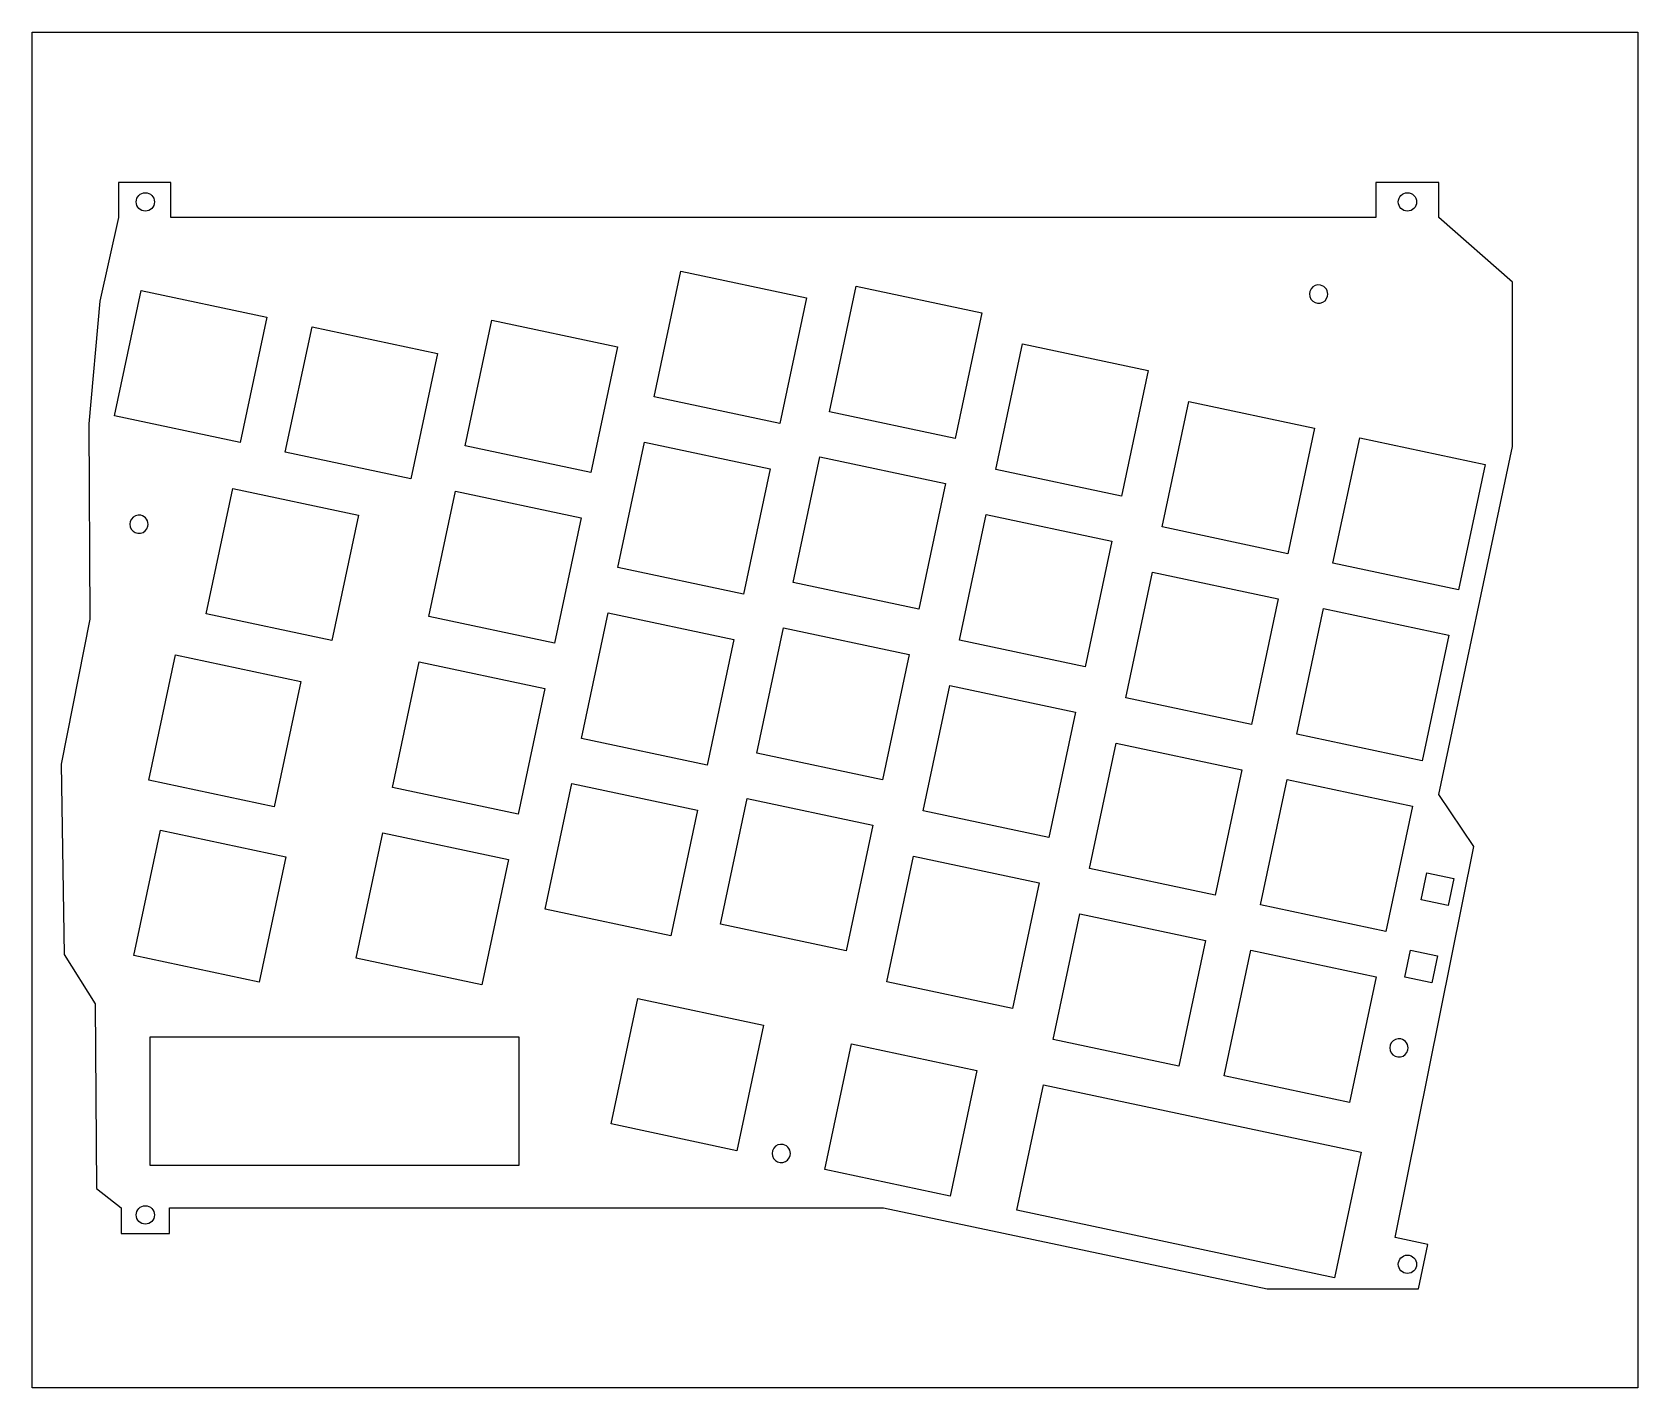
# Model space of a CAD drawing. Extents: x 0 to 207, y 32 to 207.
import ezdxf

# ---------------------------------------------------------------- set-up
doc = ezdxf.new("R2010")
doc.units = 0
doc.layers.get('0').update_dxf_attribs({"linetype": 'CONTINUOUS'})

msp = doc.modelspace()

# ---------------------------------------------------------------- linework, layer by layer
at = {"color": 7}
msp.add_lwpolyline([(-0.000002, 207.427628), (207.427613, 207.427628), (207.427613, 32.273192), (-0.000002, 32.273192)], close=True, dxfattribs=at)
at = {"color": 4}
for points in [[(181.698022, 108.934576), (191.25116, 153.877808), (191.25116, 175.105934), (181.730447, 183.476096), (181.730447, 188.000856), (173.583645, 188.000856), (173.583645, 183.476096), (17.919223, 183.476096), (17.919223, 188.000856), (11.146022, 188.000856), (11.146022, 183.476096), (8.76538, 172.647498), (7.31612, 156.802572), (7.463115, 131.600445), (3.745003, 112.83346), (4.130093, 88.246993), (8.130151, 81.910105), (8.329645, 58.016519), (11.518759, 55.551473), (11.518759, 52.205752), (17.744743, 52.208456), (17.744743, 55.553877), (109.981085, 55.553877), (159.551788, 45.064809), (179.069094, 45.064809), (180.288598, 50.803163), (176.070209, 51.700063), (186.227386, 102.205575), (181.698022, 108.934576)], [(14.627212, 184.309752)], [(177.665468, 184.309752)], [(83.807232, 176.540064), (100.02511, 173.092854), (96.57789, 156.875022), (80.360012, 160.322233)], [(106.460794, 174.609532), (122.678671, 171.162322), (119.231451, 154.94449), (103.013573, 158.3917)], [(166.435825, 174.737173)], [(14.087718, 174.061574), (30.305596, 170.614364), (26.858376, 154.396533), (10.640498, 157.843743)], [(59.394803, 170.197315), (75.612681, 166.750105), (72.165461, 150.532273), (55.947583, 153.979483)], [(36.154943, 169.371049), (52.372821, 165.923839), (48.925601, 149.706008), (32.707723, 153.153218)], [(127.941376, 167.159079), (144.159253, 163.711869), (140.712033, 147.494037), (124.494155, 150.941247)], [(149.422609, 159.711691), (165.640487, 156.264481), (162.193267, 140.046649), (145.975389, 143.49386)], [(79.116759, 154.473209), (95.334637, 151.025998), (91.887416, 134.808167), (75.669539, 138.255377)], [(171.489834, 155.021166), (187.707712, 151.573956), (184.260492, 135.356124), (168.042614, 138.803334)], [(101.770255, 152.54237), (117.988133, 149.09516), (114.540913, 132.877328), (98.323035, 136.324538)], [(25.947598, 148.476519), (42.165476, 145.029309), (38.718256, 128.811477), (22.500378, 132.258687)], [(54.704264, 148.130153), (70.922142, 144.682943), (67.474922, 128.465111), (51.257044, 131.912321)], [(14.044114, 145.009712)], [(123.250902, 145.092224), (139.46878, 141.645013), (136.02156, 125.427182), (119.803682, 128.874392)], [(144.73207, 137.644529), (160.949948, 134.197319), (157.502728, 117.979488), (141.28485, 121.426698)], [(166.799295, 132.954004), (183.017173, 129.506794), (179.569953, 113.288962), (163.352075, 116.736173)], [(74.42622, 132.406047), (90.644098, 128.958837), (87.196878, 112.741005), (70.979, 116.188215)], [(97.079782, 130.475515), (113.29766, 127.028304), (109.850439, 110.810473), (93.632562, 114.257683)], [(18.50448, 126.994435), (34.715002, 123.548788), (31.267782, 107.330957), (15.05726, 110.776603)], [(50.013726, 126.062991), (66.231604, 122.615781), (62.784384, 106.397949), (46.566506, 109.84516)], [(118.560364, 123.025062), (134.778242, 119.577852), (131.331021, 103.36002), (115.113144, 106.80723)], [(140.041597, 115.577674), (156.259475, 112.130464), (152.812255, 95.912632), (136.594377, 99.359842)], [(69.735682, 110.338885), (85.953559, 106.891675), (82.506339, 90.673843), (66.288461, 94.121054)], [(162.108822, 110.887149), (178.3267, 107.439939), (174.87948, 91.222107), (158.661602, 94.669317)], [(92.389243, 108.408353), (108.607121, 104.961143), (105.159901, 88.743311), (88.942023, 92.190521)], [(16.566521, 104.342195), (32.784399, 100.894985), (29.337179, 84.677153), (13.119301, 88.124364)], [(45.323187, 103.995829), (61.541065, 100.548619), (58.093845, 84.330788), (41.875967, 87.777998)], [(113.869825, 100.9579), (130.087703, 97.51069), (126.640483, 81.292858), (110.422605, 84.740068)], [(180.178436, 98.818811), (183.653587, 98.080145), (182.914919, 94.605003), (179.439767, 95.343669)], [(135.351058, 93.510512), (151.568936, 90.063302), (148.121716, 73.84547), (131.903838, 77.292681)], [(157.418283, 88.819987), (173.636161, 85.372777), (170.188941, 69.154945), (153.971063, 72.602155)], [(178.053702, 88.823256), (181.528854, 88.08459), (180.790185, 84.609448), (177.315034, 85.348115)], [(78.249635, 82.583608), (94.467513, 79.136398), (91.020292, 62.918566), (74.802415, 66.365776)], [(15.255333, 77.608074), (62.856438, 77.608074), (62.856438, 60.983126), (15.255333, 60.983126)], [(176.796688, 77.357149)], [(105.833359, 76.720517), (122.051237, 73.273307), (118.604017, 57.055475), (102.386139, 60.502685)], [(130.66052, 71.44335), (171.702494, 62.719625), (168.255273, 46.501794), (127.2133, 55.225519)], [(97.016789, 63.716344)], [(14.627212, 53.435681)], [(177.665468, 47.058586)]]:
    msp.add_lwpolyline(points, close=True, dxfattribs=at)
for points in [[(13.440806, 185.494227), (13.440806, 186.147744), (13.971905, 186.678272), (14.627212, 186.678272)], [(14.627212, 184.309752), (13.971905, 184.309752), (13.440806, 184.839423), (13.440806, 185.494227)], [(14.627212, 186.678272), (15.278237, 186.678272), (15.809336, 186.147744), (15.809336, 185.494227)], [(15.809336, 185.494227), (15.809336, 184.839423), (15.278237, 184.309752), (14.627212, 184.309752)], [(176.479062, 185.494227), (176.479062, 186.147744), (177.010161, 186.678272), (177.665468, 186.678272)], [(177.665468, 184.309752), (177.010161, 184.309752), (176.479062, 184.839423), (176.479062, 185.494227)], [(177.665468, 186.678272), (178.316493, 186.678272), (178.847592, 186.147744), (178.847592, 185.494227)], [(178.847592, 185.494227), (178.847592, 184.839423), (178.316493, 184.309752), (177.665468, 184.309752)], [(165.213596, 174.249553), (164.942289, 173.854798), (164.935491, 173.335482), (165.196373, 172.933761)], [(166.435825, 174.737173), (165.967293, 174.836762), (165.484904, 174.644308), (165.213596, 174.249553)], [(167.182825, 174.223777), (167.011757, 174.487196), (166.743054, 174.67187), (166.435825, 174.737173)], [(165.196373, 172.933761), (165.457255, 172.532039), (165.934441, 172.327025), (166.405419, 172.414316)], [(166.405419, 172.414316), (166.876398, 172.501607), (167.248417, 172.864013), (167.348006, 173.332544)], [(167.348006, 173.332544), (167.41331, 173.639771), (167.353892, 173.960358), (167.182825, 174.223777)], [(12.821886, 144.522092), (12.550578, 144.127337), (12.543781, 143.608021), (12.804663, 143.206299)], [(12.804663, 143.206299), (13.065545, 142.804578), (13.542731, 142.599564), (14.013709, 142.686855)], [(14.044114, 145.009712), (13.575582, 145.1093), (13.093194, 144.916847), (12.821886, 144.522092)], [(14.013709, 142.686855), (14.484687, 142.774146), (14.856707, 143.136552), (14.956296, 143.605082)], [(14.791114, 144.496316), (14.620047, 144.759735), (14.351343, 144.944409), (14.044114, 145.009712)], [(14.956296, 143.605082), (15.021599, 143.91231), (14.962182, 144.232896), (14.791114, 144.496316)], [(175.57446, 76.869529), (175.303152, 76.474774), (175.296354, 75.955457), (175.557237, 75.553736)], [(176.796688, 77.357149), (176.328156, 77.456737), (175.845768, 77.264284), (175.57446, 76.869529)], [(177.70887, 75.952519), (177.844857, 76.592288), (177.436459, 77.221162), (176.796688, 77.357149)], [(175.557237, 75.553736), (175.818119, 75.152015), (176.295305, 74.947001), (176.766283, 75.034292)], [(176.766283, 75.034292), (177.237261, 75.121583), (177.609281, 75.483988), (177.70887, 75.952519)], [(95.79456, 63.228725), (95.523253, 62.83397), (95.516455, 62.314653), (95.777337, 61.912932)], [(97.016789, 63.716344), (96.548257, 63.815933), (96.065868, 63.62348), (95.79456, 63.228725)], [(96.986383, 61.393488), (97.457362, 61.480779), (97.829382, 61.843184), (97.928971, 62.311715)], [(97.763789, 63.202948), (97.592722, 63.466367), (97.324018, 63.651041), (97.016789, 63.716344)], [(97.928971, 62.311715), (97.994274, 62.618943), (97.934856, 62.939529), (97.763789, 63.202948)], [(95.777337, 61.912932), (96.038219, 61.511211), (96.515405, 61.306197), (96.986383, 61.393488)], [(13.440806, 54.620155), (13.440806, 55.273673), (13.971905, 55.804201), (14.627212, 55.804201)], [(14.627212, 53.435681), (13.971905, 53.435681), (13.440806, 53.965352), (13.440806, 54.620155)], [(14.627212, 55.804201), (15.278237, 55.804201), (15.809336, 55.273673), (15.809336, 54.620155)], [(15.809336, 54.620155), (15.809336, 53.965352), (15.278237, 53.435681), (14.627212, 53.435681)], [(176.479062, 48.24306), (176.479062, 48.896578), (177.010161, 49.427106), (177.665468, 49.427106)], [(177.665468, 47.058586), (177.010161, 47.058586), (176.479062, 47.588257), (176.479062, 48.24306)], [(177.665468, 49.427106), (178.316493, 49.427106), (178.847592, 48.896578), (178.847592, 48.24306)], [(178.847592, 48.24306), (178.847592, 47.588257), (178.316493, 47.058586), (177.665468, 47.058586)]]:
    msp.add_open_spline(points, degree=3, dxfattribs=at)

doc.saveas('drawing.dxf')
